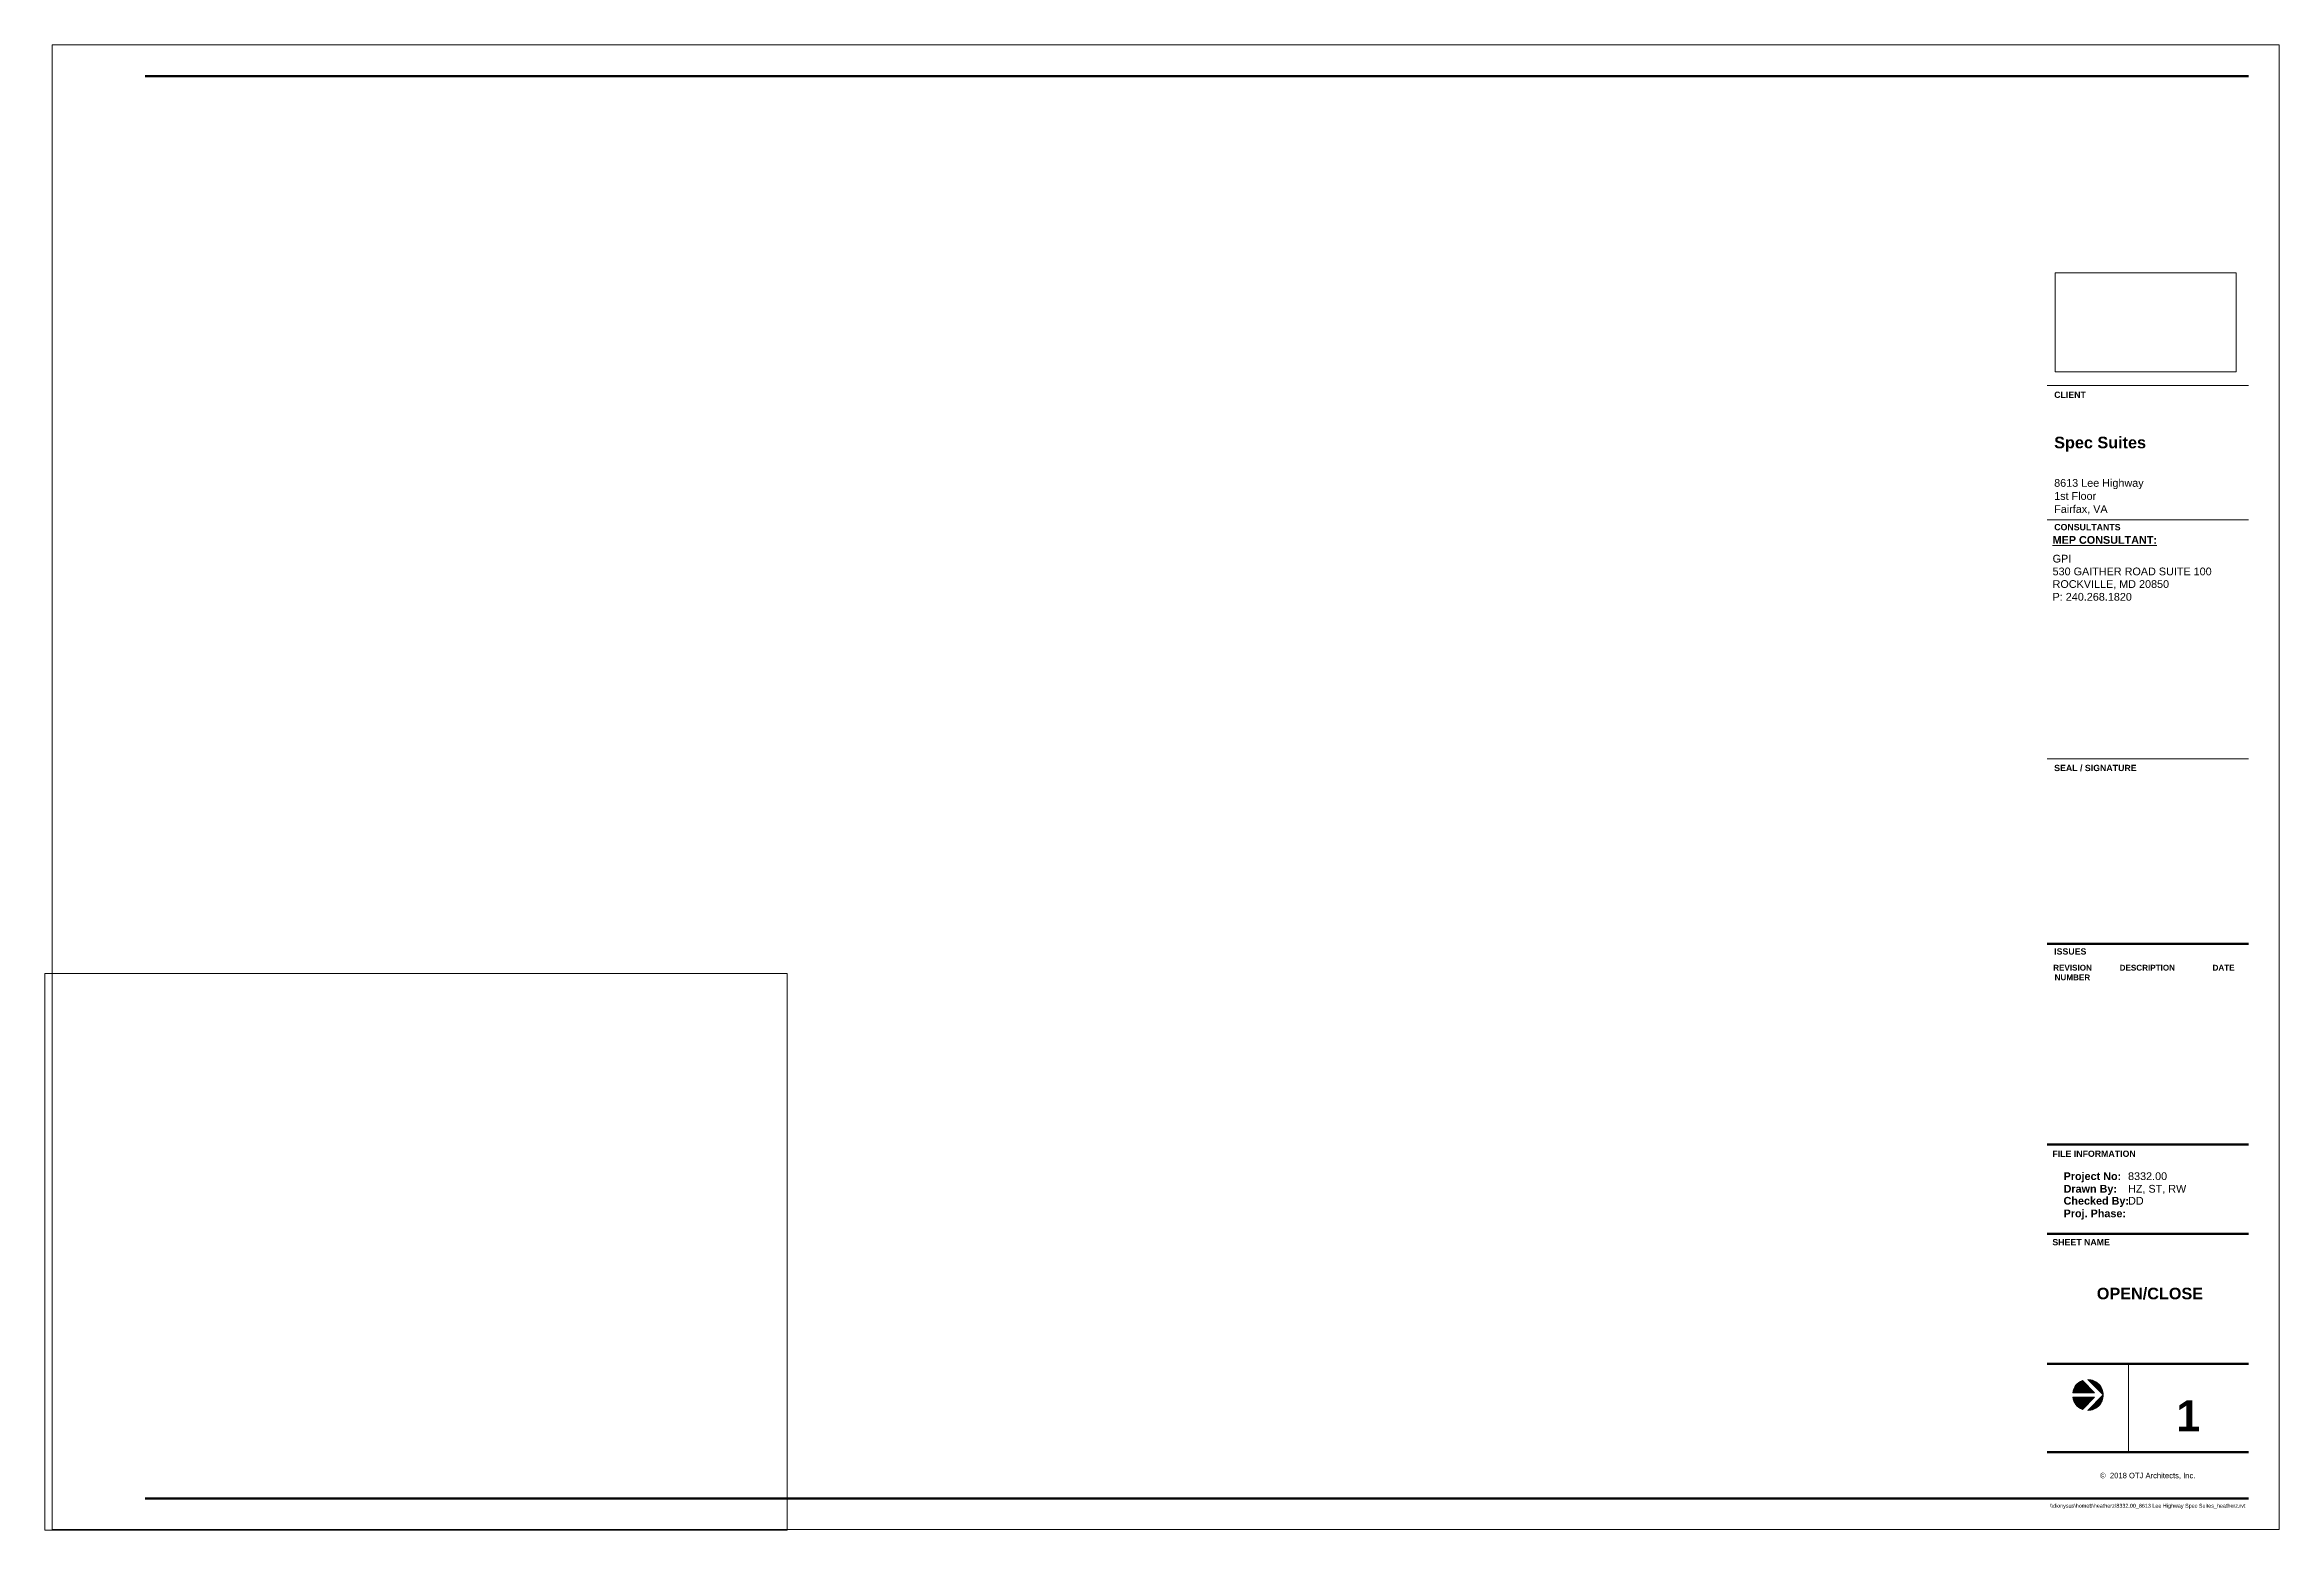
# Paper-space layout 'Layout1' of a CAD drawing. Header units: inches. Extents: x 0 to 36.1, y 0 to 24.
import ezdxf

# ---------------------------------------------------------------- set-up
doc = ezdxf.new("R2010")
doc.units = ezdxf.units.IN
doc.header["$MEASUREMENT"] = 0
for name, color, linetype, lineweight in [('A-ANNO-NOTE', 131, 'Continuous', 9), ('G-ANNO-TTLB', 6, 'Continuous', 9), ('G-ANNO-TTLB-THIN', 151, 'Continuous', 9), ('G-ANNO-TTLB-WIDE', 214, 'Continuous', 50)]:
    doc.layers.add(name, color=color, linetype=linetype, lineweight=lineweight)
doc.styles.add('Arial_B', font='arialbd.ttf', dxfattribs={"height": 0.09374999999999999})
doc.styles.add('Swis721 Lt BT', font='swissl.ttf', dxfattribs={"height": 0.08808360477741585})
doc.styles.add('Swis721 Lt BT_1', font='swissl.ttf', dxfattribs={"height": 0.06249999999999999})
doc.styles.add('Swis721 Lt BT_2', font='swissl.ttf', dxfattribs={"height": 0.125})
doc.styles.add('Swis721 Lt BT_B', font='', dxfattribs={"height": 0.1015625})
doc.styles.add('Swis721 Lt BT_B_1', font='', dxfattribs={"height": 0.125})
doc.styles.add('Swis721 Lt BT_B_2', font='', dxfattribs={"height": 0.5})
doc.styles.add('Swis721 Lt BT_B_3', font='', dxfattribs={"height": 0.1875})
doc.styles.get('Swis721 Lt BT_B').set_extended_font_data('Swis721 Lt BT', bold=True)
doc.styles.get('Swis721 Lt BT_B_1').set_extended_font_data('Swis721 Lt BT', bold=True)
doc.styles.get('Swis721 Lt BT_B_2').set_extended_font_data('Swis721 Lt BT', bold=True)
doc.styles.get('Swis721 Lt BT_B_3').set_extended_font_data('Swis721 Lt BT', bold=True)
picture_1 = doc.add_image_def('image1.jpg', size_in_pixel=(2551, 1396))

# ---------------------------------------------------------------- blocks, each defined once
blk = doc.blocks.new('Titleblock - 24 x 36 - DC _ VA-4803950-OPEN_CLOSE')
at = {"layer": 'G-ANNO-TTLB'}
h = blk.add_hatch(color=256, dxfattribs=at)
edge = h.paths.add_edge_path(flags=0)
edge.add_line((32.83055116160608, 2.419932058428184), (33.02667975864673, 2.2238034613876))
edge.add_line((33.02667975864673, 2.2238034613876), (32.67215606552619, 2.223803461387536))
edge.add_arc((32.91804582087888, 2.187245738481788), 0.2485925157591429, 110.60725363530631, 171.5434806647319, ccw=False)
h = blk.add_hatch(color=256, dxfattribs=at)
edge = h.paths.add_edge_path(flags=0)
edge.add_line((33.16663833663804, 2.187245738481864), (32.91804582087887, 2.43583825424097))
edge.add_arc((32.91804582087891, 2.187245738481831), 0.2485925157591347, 8.58335624798201e-12, 90.00000000000978, ccw=False)
h = blk.add_hatch(color=256, dxfattribs=at)
edge = h.paths.add_edge_path(flags=0)
edge.add_line((32.9180458208789, 1.938653222722687), (33.16663833663805, 2.187245738481875))
edge.add_arc((32.91804582087891, 2.187245738481831), 0.2485925157591432, -90.0000000000021, 1.1425527191022411e-11, ccw=False)
h = blk.add_hatch(color=256, dxfattribs=at)
edge = h.paths.add_edge_path(flags=0)
edge.add_line((33.02667975864679, 2.150688015576083), (32.83055116160617, 1.954559418535402))
edge.add_arc((32.91804582087894, 2.187245738481863), 0.2485925157591987, 188.4565193352742, 249.3927463647058, ccw=False)
edge.add_line((32.6721560655262, 2.150688015576083), (33.02667975864679, 2.150688015576083))
at = {"layer": 'A-ANNO-NOTE'}
for p, q in [((32.6721560655262, 2.223803461387602), (33.02667975864673, 2.223803461387602)), ((33.02667975864673, 2.223803461387602), (32.6721560655262, 2.223803461387602)), ((32.67215606552619, 2.223803461387536), (33.02667975864673, 2.2238034613876)), ((32.83055116160608, 2.419932058428178), (33.02667975864673, 2.223803461387602)), ((33.02667975864673, 2.223803461387602), (32.83055116160608, 2.419932058428178)), ((33.02667975864673, 2.2238034613876), (32.83055116160608, 2.419932058428184)), ((32.91804582087887, 2.435838254240955), (33.16663833663804, 2.187245738481861)), ((33.16663833663804, 2.18724573848187), (32.91804582087888, 2.435838254240954)), ((32.91804582087887, 2.43583825424097), (33.16663833663804, 2.187245738481864)), ((33.16663833663804, 2.187245738481863), (32.91804582087889, 1.938653222722688)), ((32.9180458208789, 1.938653222722688), (33.16663833663804, 2.187245738481854)), ((33.16663833663805, 2.187245738481875), (32.9180458208789, 1.938653222722687)), ((32.6721560655262, 2.150688015576085), (33.02667975864679, 2.150688015576085)), ((33.02667975864679, 2.150688015576085), (32.6721560655262, 2.150688015576085)), ((33.02667975864679, 2.150688015576083), (32.6721560655262, 2.150688015576083)), ((32.83055116160617, 1.954559418535402), (33.02667975864679, 2.150688015576085)), ((33.02667975864679, 2.150688015576085), (32.83055116160617, 1.954559418535402)), ((32.83055116160617, 1.954559418535402), (33.02667975864679, 2.150688015576083))]:
    blk.add_line(p, q, dxfattribs=at)
for centre, radius, start, end in [((32.91804582087887, 2.18724573848179), 0.2485925157591338, 110.6072536353049, 171.5434806647313), ((32.91804582087887, 2.18724573848179), 0.2485925157591355, 110.6072536353153, 171.5434806647312), ((32.91804582087888, 2.187245738481788), 0.2485925157591429, 110.6072536353059, 171.5434806647316), ((32.91804582087891, 2.187245738481832), 0.2485925157591425, 8.184362334075995e-12, 90.0000000000082), ((32.91804582087891, 2.187245738481822), 0.2485925157591271, 359.9999999953104, 90.00000000000594), ((32.91804582087891, 2.187245738481831), 0.2485925157591347, 7.830525625763178e-12, 90.00000000000948), ((32.91804582087891, 2.187245738481832), 0.2485925157591441, 269.9999999999964, 1.034316382411936e-11), ((32.91804582087891, 2.187245738481822), 0.2485925157591335, 269.9999999999933, 359.9999999953096), ((32.91804582087891, 2.187245738481831), 0.2485925157591431, 269.9999999999976, 1.059760819863644e-11), ((32.91804582087894, 2.187245738481875), 0.2485925157592057, 188.4565193352745, 249.3927463647045), ((32.91804582087894, 2.187245738481875), 0.2485925157592067, 188.4565193352756, 249.3927463647047), ((32.91804582087894, 2.187245738481863), 0.2485925157591987, 188.4565193352738, 249.3927463647054)]:
    blk.add_arc(centre, radius, start, end, dxfattribs=at)
at = {"layer": 'G-ANNO-TTLB'}
for p, q in [((0.0124999999999992, 24.0125), (0.0124999999999992, 0.01249999999988205)), ((36.0125, 24.0125), (0.01249999999999929, 24.0125)), ((36.0125, 0.01249999999988205), (36.0125, 24.0125)), ((32.26249999999998, 18.50182749999995), (35.51249999999998, 18.50182749999995)), ((32.26249999999998, 18.50182749999995), (35.51249999999998, 18.50182749999995)), ((0.0124999999999992, 0.01249999999988205), (36.0125, 0.01249999999988205))]:
    blk.add_line(p, q, dxfattribs=at)
at = {"layer": 'G-ANNO-TTLB-THIN'}
for p, q in [((32.26249999999998, 16.33142379176223), (35.51249999999999, 16.33142379176223)), ((32.26249999999997, 12.46983910714828), (35.51249999999999, 12.46983910714828)), ((33.57501179533868, 2.690203614458643), (33.57501179533868, 1.262499999999882))]:
    blk.add_line(p, q, dxfattribs=at)
at = {"layer": 'G-ANNO-TTLB-WIDE'}
for p, q in [((35.51249999999999, 23.50249999999988), (1.512500000000036, 23.50249999999988)), ((32.26249999999997, 9.481457673865455), (35.51249999999999, 9.481457673865455)), ((35.51249999999999, 6.23808437727519), (32.26249999999996, 6.238084377275201)), ((35.51249999999999, 4.791063195861031), (32.26249999999996, 4.791063195861041)), ((32.26249999999996, 2.690203614458643), (35.51249999999999, 2.690203614458643)), ((32.26249999999995, 1.262499999999882), (35.51249999999999, 1.262499999999882)), ((1.512499999999998, 0.512499999999882), (32.26249999999998, 0.512499999999882)), ((32.26249999999998, 0.512499999999882), (35.51249999999999, 0.512499999999882))]:
    blk.add_line(p, q, dxfattribs=at)
at = {"layer": 'G-ANNO-TTLB', "attachment_point": 1}
for s, insert, char_height, width, style in [('CLIENT', (32.37337726309555, 18.4048593631446), 0.1015625, 0.5712812499999999, 'Swis721 Lt BT_B'), ('CONSULTANTS', (32.37428590828188, 16.26570565490687), 0.1015625, 1.199375, 'Swis721 Lt BT_B'), ('\\LMEP CONSULTANT:', (32.34764723457467, 16.07048089578847), 0.125, 1.94425, 'Swis721 Lt BT_B_1'), ('SEAL / SIGNATURE', (32.37325769334894, 12.37266955427129), 0.1015625, 1.4834375, 'Swis721 Lt BT_B'), ('ISSUES', (32.37329619640249, 9.407423061719072), 0.1015625, 0.5807499999999998, 'Swis721 Lt BT_B'), ('REVISION', (32.35695457809687, 9.140284603439184), 0.09374999999999999, 0.7638124999999998, 'Arial_B'), ('DESCRIPTION', (33.43154503972991, 9.140284603439184), 0.09374999999999999, 1.098375, 'Arial_B'), ('DATE', (34.9337205070849, 9.140284603439184), 0.09374999999999999, 0.4355624999999999, 'Arial_B'), ('NUMBER', (32.38039207809687, 8.984034603439184), 0.09374999999999999, 0.7101562499999998, 'Arial_B'), ('FILE INFORMATION', (32.3437895233209, 6.137686378713225), 0.1015625, 1.51815625, 'Swis721 Lt BT_B'), ('Project No:', (32.5251891811193, 5.786302740495375), 0.125, 1.05103125, 'Swis721 Lt BT_B_1'), ('Drawn By:', (32.5251891811193, 5.582971810793804), 0.125, 0.9658125, 'Swis721 Lt BT_B_1'), ('Checked By:', (32.5251891811193, 5.388781716767459), 0.125, 1.20253125, 'Swis721 Lt BT_B_1'), ('Proj. Phase:', (32.5251891811193, 5.185169475354638), 0.125, 1.13625, 'Swis721 Lt BT_B_1'), ('SHEET NAME', (32.3437895233209, 4.70809458642389), 0.1015625, 1.0415625, 'Swis721 Lt BT_B'), ('©  2018 OTJ Architects, Inc.', (33.11587570819173, 0.9295714964828042), 0.08808360477741585, 1.855875, 'Swis721 Lt BT')]:
    blk.add_mtext(s, dxfattribs=dict(at, insert=insert, char_height=char_height, width=width, style=style))
at = {"layer": 'G-ANNO-TTLB'}
image = blk.add_image(picture_1, insert=(32.39115841158299, 18.72602272428799), size_in_units=(2.92585334867135, 1.601133388767229), dxfattribs=at)
image.dxf.flags = 7

psp = doc.layouts.get("Layout1")

# ---------------------------------------------------------------- block references
at = {"layer": 'G-ANNO-TTLB'}
psp.add_blockref('Titleblock - 24 x 36 - DC _ VA-4803950-OPEN_CLOSE', (0.1099763447800583, 0), dxfattribs=at)

# ---------------------------------------------------------------- texts
at = {"layer": 'G-ANNO-TTLB', "attachment_point": 1}
for s, insert, char_height, width, style in [('Spec Suites', (32.483234038129, 17.67612127690612), 0.1875, 1.679125, 'Swis721 Lt BT_B_3'), ('8613 Lee Highway', (32.483234038129, 16.99159912288712), 0.125, 1.6854375, 'Swis721 Lt BT_2'), ('1st Floor', (32.483234038129, 16.78066162288712), 0.125, 0.7953749999999998, 'Swis721 Lt BT_2'), ('Fairfax, VA', (32.483234038129, 16.56972412288712), 0.125, 0.9721249999999999, 'Swis721 Lt BT_2'), ('530 GAITHER ROAD SUITE 100', (32.45762357935472, 15.56119058908409), 0.125, 2.919531249999999, 'Swis721 Lt BT_2'), ('GPI', (32.45762357935472, 15.76747784358179), 0.125, 0.3345625, 'Swis721 Lt BT_2'), ('ROCKVILLE, MD 20850', (32.45762357935472, 15.35730105212348), 0.125, 2.16203125, 'Swis721 Lt BT_2'), ('P: 240.268.1820', (32.45762357935472, 15.15090914854612), 0.125, 1.49290625, 'Swis721 Lt BT_2'), ('8332.00', (33.6774693572192, 5.786302740495375), 0.125, 0.7385624999999999, 'Swis721 Lt BT_2'), ('HZ, ST, RW', (33.6774693572192, 5.582971810793804), 0.125, 1.05734375, 'Swis721 Lt BT_2'), ('DD', (33.6774693572192, 5.388781716767459), 0.125, 0.2966874999999999, 'Swis721 Lt BT_2'), ('OPEN/CLOSE', (33.17250559627887, 3.920838810498005), 0.1875, 1.98528125, 'Swis721 Lt BT_B_3'), ('\\fSwis721 Lt BT|b1|i0|c0|p34|;1', (34.45698102293269, 2.099413532018115), 0.5, 0.4513437499999999, 'Swis721 Lt BT_B_2')]:
    psp.add_mtext(s, dxfattribs=dict(at, insert=insert, char_height=char_height, width=width, style=style))

# ---------------------------------------------------------------- viewports
at = {"layer": '0'}
psp.add_viewport(center=(6, 4.5), size=(12, 9), view_center_point=(6, 4.5), view_height=12, dxfattribs=at)

# ---------------------------------------------------------------- next in the draw order: texts
at = {"layer": 'G-ANNO-TTLB', "insert": (35.57469015976783, 0.4279986931029975), "char_height": 0.06249999999999999, "width": 3.638386281191601, "attachment_point": 3, "line_spacing_factor": 1.005061956881442, "style": 'Swis721 Lt BT_1', "bg_fill": 3, "box_fill_scale": 1.25, "bg_fill_color": 256, "bg_fill_true_color": 13158600, "bg_fill_transparency": 0}
psp.add_mtext('\\\\\\\\dionysus\\\\home$\\\\heatherz\\\\8332.00_8613 Lee Highway Spec Suites_heatherz.rvt', dxfattribs=at)

doc.saveas('drawing.dxf')
